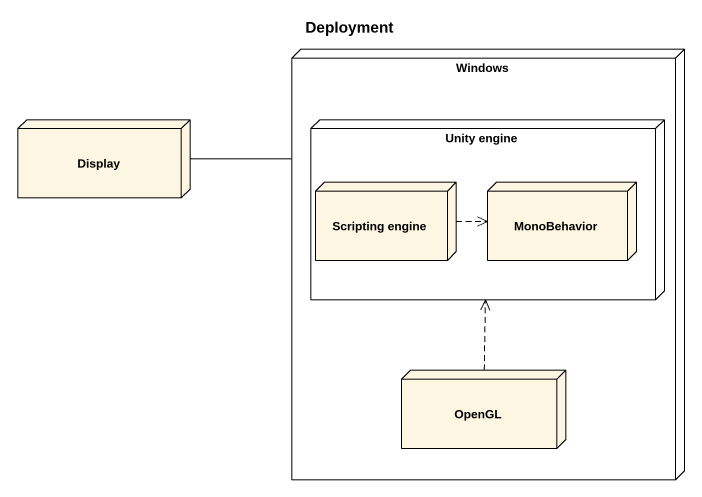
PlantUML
@startuml
title Deployment
node Windows {
  node "Unity engine" as Unity_engine {
    node "Scripting engine" as Scripting_engine
    node MonoBehavior
  }
  node OpenGL
}
node Display
Display -right- Windows
Scripting_engine .right.> MonoBehavior
OpenGL .up.> Unity_engine
@enduml
